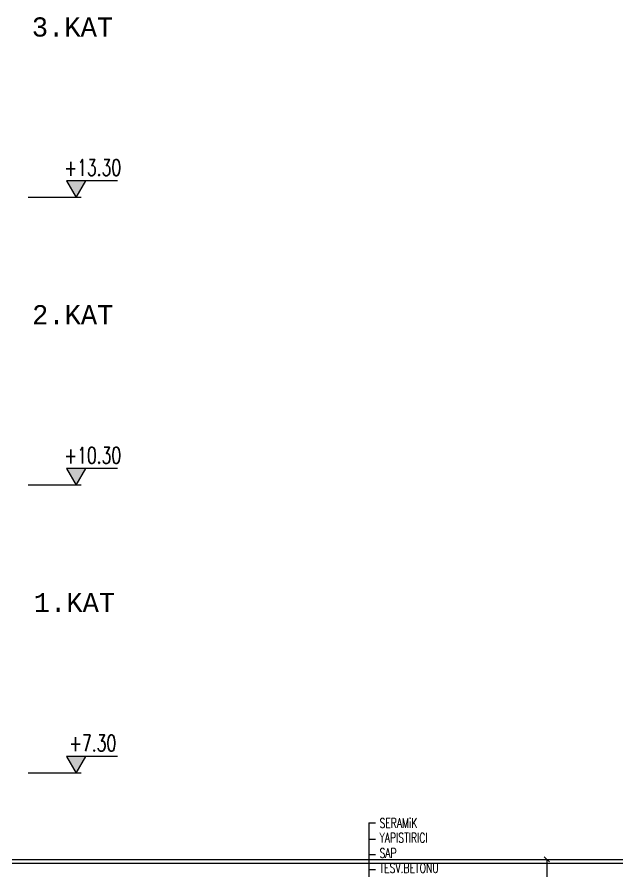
# Model space of a CAD drawing. Header units: inches. Extents: x -7543 to -822, y 102837 to 190349.
# Drawn here: x -828.6082 to -828.4831, y 102836.9233 to 102837.1015 of the extents above; entities that cross this region are included whole.
import ezdxf
from ezdxf.enums import TextEntityAlignment as Align

# ---------------------------------------------------------------- set-up
doc = ezdxf.new("R2010")
doc.units = ezdxf.units.IN
doc.header["$MEASUREMENT"] = 0
doc.layers.get('0').update_dxf_attribs({"lineweight": 25})
for name, color, linetype, lineweight in [('BİTKİ', 96, 'Continuous', 25), ('ICOL', 55, 'Continuous', 25), ('YAZI', 7, 'Continuous', 25)]:
    doc.layers.add(name, color=color, linetype=linetype, lineweight=lineweight)
doc.styles.add('ISIM', font='monos.ttf', dxfattribs={"width": 1.1, "height": 200})
doc.styles.add('KAPı-PEN', font='simplex.shx', dxfattribs={"width": 0.7, "height": 10})

# ---------------------------------------------------------------- blocks, each defined once
blk = doc.blocks.new('_Oblique')
at = {"color": 0, "linetype": 'ByBlock', "lineweight": -2}
blk.add_line((-0.5, -0.5), (0.5, 0.5), dxfattribs=at)

msp = doc.modelspace()

# ---------------------------------------------------------------- hatches: boundary and pattern name
at = {"layer": 'ICOL'}
for points in [[(-828.59791, 102837.06735), (-828.59391, 102837.06735), (-828.59591, 102837.06388)], [(-828.59791, 102837.00735), (-828.59391, 102837.00735), (-828.59591, 102837.00388)], [(-828.59791, 102836.94735), (-828.59391, 102836.94735), (-828.59591, 102836.94388)]]:
    msp.add_hatch(color=2, dxfattribs=at).paths.add_polyline_path(points)

# ---------------------------------------------------------------- linework, layer by layer
at = {"layer": 'BİTKİ'}
for p, q in [((-828.62502, 102836.92588), (-828.48002, 102836.92588)), ((-828.62502, 102836.92508), (-828.48002, 102836.92508))]:
    msp.add_line(p, q, dxfattribs=at)
at = {"layer": 'ICOL', "color": 2}
for p, q in [((-828.59791, 102837.06735), (-828.59591, 102837.06388)), ((-828.5873, 102837.06735), (-828.59791, 102837.06735)), ((-828.59591, 102837.06388), (-828.59391, 102837.06735)), ((-828.59491, 102837.06388), (-828.60591, 102837.06388)), ((-828.59791, 102837.00735), (-828.59591, 102837.00388)), ((-828.5873, 102837.00735), (-828.59791, 102837.00735)), ((-828.59591, 102837.00388), (-828.59391, 102837.00735)), ((-828.59491, 102837.00388), (-828.60591, 102837.00388)), ((-828.59791, 102836.94735), (-828.59591, 102836.94388)), ((-828.5873, 102836.94735), (-828.59791, 102836.94735)), ((-828.59591, 102836.94388), (-828.59391, 102836.94735)), ((-828.59491, 102836.94388), (-828.60591, 102836.94388))]:
    msp.add_line(p, q, dxfattribs=at)
at = {"layer": 'ICOL'}
msp.add_line((-828.49787, 102836.92588), (-828.49787, 102836.90788), dxfattribs=at)
at = {"layer": 'ICOL', "color": 53}
msp.add_line((-828.49774, 102836.92588), (-828.49703, 102836.92588), dxfattribs=at)
at = {"layer": 'YAZI'}
for p, q in [((-828.53496, 102836.93347), (-828.53356, 102836.93347)), ((-828.53496, 102836.93347), (-828.53496, 102836.90673)), ((-828.53496, 102836.93009), (-828.53356, 102836.93009)), ((-828.53496, 102836.92688), (-828.53356, 102836.92688)), ((-828.53496, 102836.92377), (-828.53356, 102836.92377))]:
    msp.add_line(p, q, dxfattribs=at)

# ---------------------------------------------------------------- block references
at = {"layer": 'ICOL', "xscale": 0.001080000001820736, "yscale": 0.001080000001820736, "zscale": 0.001080000001820736, "rotation": 90}
msp.add_blockref('_Oblique', (-828.49787, 102836.92588), dxfattribs=at)

# ---------------------------------------------------------------- texts
at = {"layer": 'ICOL', "color": 2, "style": 'KAPı-PEN', "width": 0.7}
for tag, p in [('+13.30', (-828.59247, 102837.06842)), ('+10.30', (-828.59247, 102837.00842)), ('+7.30', (-828.59247, 102836.94842))]:
    msp.add_attdef(tag, text='+17.50', height=0.0034, dxfattribs=at).set_placement(p, align=Align.CENTER)
at = {"layer": 'YAZI', "style": 'ISIM'}
for s, p in [('3.KAT', (-828.60517, 102837.09744)), ('2.KAT', (-828.60512, 102837.03744)), ('1.KAT', (-828.60475, 102836.97744))]:
    msp.add_text(s, height=0.004, dxfattribs=at).set_placement(p)
at = {"layer": 'YAZI', "style": 'KAPı-PEN', "width": 0.7}
for s, p in [('SERAMiK', (-828.53273, 102836.93246)), ('YAPISTIRICI', (-828.53273, 102836.9294)), ('SAP', (-828.53273, 102836.9262)), ('TESV.BETONU', (-828.53273, 102836.92308))]:
    msp.add_text(s, height=0.002, dxfattribs=at).set_placement(p)

doc.saveas('drawing.dxf')
